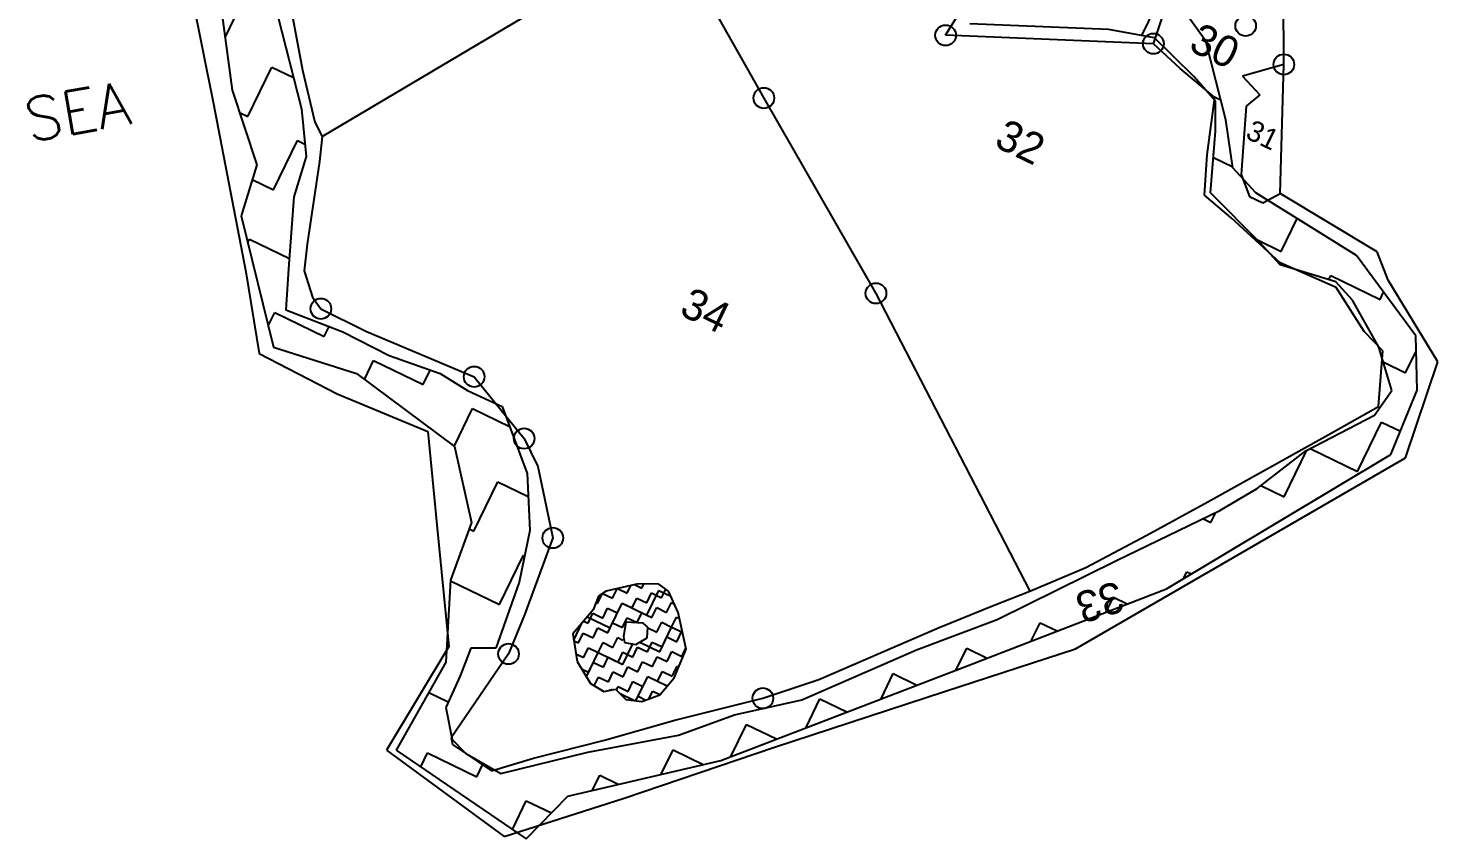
# Model space of a CAD drawing. Header units: metres. Extents: x 321025 to 323179, y 1840087 to 1841448.
# Drawn here: x 321025 to 321815, y 1840087 to 1840542 of the extents above; entities that cross this region are included whole.
import ezdxf

# ---------------------------------------------------------------- set-up
doc = ezdxf.new("R2010")
doc.units = ezdxf.units.M
for name, color, linetype in [('POLY_HATCH', 12, 'Continuous'), ('POLY_PARCEL', 6, 'Continuous'), ('TEXT_MAPOUT', 7, 'Continuous'), ('TEXT_PARCEL', 7, 'Continuous'), ('V_BOUND_LINE', 7, 'Continuous')]:
    doc.layers.add(name, color=color, linetype=linetype)
doc.styles.get("Standard").update_dxf_attribs({"font": 'simplex.shx'})
doc.styles.add('TEXT_MAP', font='')
doc.styles.get('TEXT_MAP').set_extended_font_data('Kruti Dev 050')

msp = doc.modelspace()

# ---------------------------------------------------------------- linework, layer by layer
for centre in [(321707.66, 1840543.21), (321539.37, 1840537.87), (321655.91, 1840533.17), (321729.1, 1840521.52), (321437.43, 1840502.67), (321500.31, 1840393.1), (321188.97, 1840384.46), (321274.93, 1840346.33), (321302.99, 1840311.63), (321319.06, 1840255.87), (321294.23, 1840190.78), (321436.89, 1840165.9)]:
    msp.add_circle(centre, 5.78)
at = {"layer": 'POLY_HATCH', "ltscale": 10}
for p, q in [((321127.62, 1840594.08), (321139.24, 1840507.17)), ((321685.38, 1840534.63), (321658, 1840572.82)), ((321164.88, 1840548.6), (321178.14, 1840496.65)), ((321630.74, 1840541.09), (321552.9, 1840544.24)), ((321656.45, 1840536.43), (321630.74, 1840541.09)), ((321678.66, 1840514.75), (321656.45, 1840536.43)), ((321696.52, 1840490.46), (321685.38, 1840534.63)), ((321690.79, 1840500.96), (321678.66, 1840514.75)), ((321139.24, 1840507.17), (321152.95, 1840465.13)), ((321690.78, 1840484.07), (321690.79, 1840500.96)), ((321178.14, 1840496.65), (321180.66, 1840469.81)), ((321700.54, 1840463.61), (321696.52, 1840490.46)), ((321687.91, 1840449.48), (321690.78, 1840484.07)), ((321180.66, 1840469.81), (321173.81, 1840447.24)), ((321152.95, 1840465.13), (321144.33, 1840436.54)), ((321713.38, 1840449.51), (321700.54, 1840463.61)), ((321173.81, 1840447.24), (321170.89, 1840406.76)), ((321715.9, 1840421.53), (321687.91, 1840449.48)), ((321769.76, 1840414.3), (321713.38, 1840449.51)), ((321144.33, 1840436.54), (321162.41, 1840362.88)), ((321727.03, 1840409.04), (321715.9, 1840421.53)), ((321803.03, 1840369.32), (321769.76, 1840414.3)), ((321170.89, 1840406.76), (321169.3, 1840383.82)), ((321758.2, 1840399.64), (321727.03, 1840409.04)), ((321767.65, 1840389.33), (321758.2, 1840399.64)), ((321782.35, 1840362.85), (321767.65, 1840389.33)), ((321169.3, 1840383.82), (321201.27, 1840371.58)), ((321201.27, 1840371.58), (321227.23, 1840358.17)), ((321803.93, 1840338.73), (321803.03, 1840369.32)), ((321162.41, 1840362.88), (321209.03, 1840348.13)), ((321227.23, 1840358.17), (321255.88, 1840348.09)), ((321789.67, 1840338.59), (321782.35, 1840362.85)), ((321209.03, 1840348.13), (321263.89, 1840307.09)), ((321255.88, 1840348.09), (321271.14, 1840338.5)), ((321271.14, 1840338.5), (321290.56, 1840329.63)), ((321779.96, 1840324.76), (321789.67, 1840338.59)), ((321789.07, 1840302.69), (321803.93, 1840338.73)), ((321290.56, 1840329.63), (321304.74, 1840291.95)), ((321741.36, 1840304.79), (321779.96, 1840324.76)), ((321263.89, 1840307.09), (321273.39, 1840264.47)), ((321663.33, 1840227.36), (321789.07, 1840302.69)), ((321714.13, 1840283.69), (321741.36, 1840304.79)), ((321304.74, 1840291.95), (321306.1, 1840260.05)), ((321693.1, 1840271.27), (321714.13, 1840283.69)), ((321635.29, 1840243.17), (321693.1, 1840271.27)), ((321273.39, 1840264.47), (321261.64, 1840232.15)), ((321306.1, 1840260.05), (321300.2, 1840231.02)), ((321568.38, 1840210.01), (321635.29, 1840243.17)), ((321261.64, 1840232.15), (321259.04, 1840186.23)), ((321300.2, 1840231.02), (321287.15, 1840194.02)), ((321551.97, 1840184.38), (321663.33, 1840227.36)), ((321523.05, 1840193.02), (321568.38, 1840210.01)), ((321273, 1840194.07), (321267.04, 1840178.42)), ((321287.15, 1840194.02), (321273, 1840194.07)), ((321458.76, 1840165.07), (321523.05, 1840193.02)), ((321259.04, 1840186.23), (321231.14, 1840136.84)), ((321413.29, 1840131.06), (321551.97, 1840184.38)), ((321267.04, 1840178.42), (321258.96, 1840160.65)), ((321258.96, 1840160.65), (321262.58, 1840142.82)), ((321420.87, 1840156.52), (321458.76, 1840165.07)), ((321389.51, 1840145.29), (321420.87, 1840156.52)), ((321338.72, 1840135.59), (321389.51, 1840145.29)), ((321231.14, 1840136.84), (321304.06, 1840087.05)), ((321262.58, 1840142.82), (321270.03, 1840135.12)), ((321270.03, 1840135.12), (321289.81, 1840123.61)), ((321289.81, 1840123.61), (321338.72, 1840135.59)), ((321327.51, 1840111.06), (321413.29, 1840131.06)), ((321304.06, 1840087.05), (321327.51, 1840111.06))]:
    msp.add_line(p, q, dxfattribs=at)
at = {"layer": 'POLY_HATCH', "linetype": 'Continuous', "ltscale": 10}
for p, q in [((321135.3, 1840536.69), (321147.21, 1840561.24)), ((321649.43, 1840537.7), (321657.13, 1840553.57)), ((321148.04, 1840492.36), (321161.48, 1840520.08)), ((321161.48, 1840520.08), (321173.67, 1840514.17)), ((321687.67, 1840504.51), (321693.72, 1840501.58)), ((321143.33, 1840494.64), (321148.04, 1840492.36)), ((321162.31, 1840451.19), (321175.76, 1840478.91)), ((321175.76, 1840478.91), (321180, 1840476.85)), ((321689.56, 1840469.35), (321700.48, 1840464.05)), ((321150.48, 1840456.93), (321162.31, 1840451.19)), ((321727.66, 1840416.62), (321736.59, 1840435.02)), ((321147.98, 1840421.66), (321148.86, 1840423.47)), ((321148.86, 1840423.47), (321171.31, 1840412.59)), ((321714.34, 1840423.09), (321727.66, 1840416.62)), ((321754.24, 1840400.84), (321755.38, 1840403.18)), ((321755.38, 1840403.18), (321783.1, 1840389.73)), ((321783.1, 1840389.73), (321785.01, 1840393.67)), ((321159.49, 1840374.79), (321163.13, 1840382.31)), ((321163.13, 1840382.31), (321190.85, 1840368.86)), ((321190.85, 1840368.86), (321193.6, 1840374.52)), ((321797.37, 1840348.56), (321803.28, 1840360.74)), ((321213.44, 1840344.83), (321218.57, 1840355.41)), ((321218.57, 1840355.41), (321246.29, 1840341.97)), ((321246.29, 1840341.97), (321250.23, 1840350.08)), ((321784.82, 1840354.65), (321797.37, 1840348.56)), ((321263.69, 1840307.24), (321274.01, 1840328.52)), ((321274.01, 1840328.52), (321294.77, 1840318.45)), ((321770.48, 1840293.13), (321783.92, 1840320.84)), ((321783.92, 1840320.84), (321794.45, 1840315.74)), ((321729.31, 1840278.85), (321742.07, 1840305.15)), ((321743.82, 1840306.06), (321770.48, 1840293.13)), ((321274.83, 1840259.63), (321288.28, 1840287.35)), ((321288.28, 1840287.35), (321305.28, 1840279.1)), ((321716.14, 1840285.25), (321729.31, 1840278.85)), ((321683.74, 1840266.72), (321688.14, 1840264.58)), ((321688.14, 1840264.58), (321690.86, 1840270.18)), ((321272.11, 1840260.96), (321274.83, 1840259.63)), ((321289.11, 1840218.47), (321302.55, 1840246.19)), ((321302.55, 1840246.19), (321303.21, 1840245.87)), ((321261.62, 1840231.8), (321289.11, 1840218.47)), ((321672.86, 1840233.07), (321674.7, 1840236.86)), ((321674.7, 1840236.86), (321677.18, 1840235.66)), ((321629.51, 1840214.31), (321633.53, 1840222.59)), ((321633.53, 1840222.59), (321641.26, 1840218.84)), ((321587.38, 1840198.05), (321592.37, 1840208.32)), ((321592.37, 1840208.32), (321601.95, 1840203.67)), ((321545.26, 1840181.8), (321551.2, 1840194.05)), ((321551.2, 1840194.05), (321562.64, 1840188.5)), ((321503.16, 1840165.62), (321510.03, 1840179.78)), ((321510.03, 1840179.78), (321523.28, 1840173.35)), ((321249.44, 1840169.23), (321260.43, 1840163.89)), ((321461.07, 1840149.43), (321468.87, 1840165.5)), ((321468.87, 1840165.5), (321483.9, 1840158.21)), ((321418.97, 1840133.24), (321427.7, 1840151.23)), ((321427.7, 1840151.23), (321444.53, 1840143.07)), ((321379.89, 1840123.27), (321386.53, 1840136.96)), ((321386.53, 1840136.96), (321403.44, 1840128.76)), ((321244.94, 1840127.42), (321248.76, 1840135.31)), ((321248.76, 1840135.31), (321276.48, 1840121.86)), ((321276.48, 1840121.86), (321280.08, 1840129.27)), ((321341.29, 1840114.27), (321345.37, 1840122.69)), ((321345.37, 1840122.69), (321355.76, 1840117.65)), ((321296.38, 1840092.29), (321304.2, 1840108.42)), ((321304.2, 1840108.42), (321318.26, 1840101.59))]:
    msp.add_line(p, q, dxfattribs=at)
at = {"layer": 'POLY_HATCH'}
for p, q in [((321344.74, 1840223.21), (321341.69, 1840215.54)), ((321348.97, 1840225.97), (321344.74, 1840223.21)), ((321366.98, 1840230.14), (321348.97, 1840225.97)), ((321378.46, 1840229.96), (321366.98, 1840230.14)), ((321383.98, 1840226.03), (321378.46, 1840229.96)), ((321389.28, 1840214.12), (321383.98, 1840226.03)), ((321341.69, 1840215.54), (321330.26, 1840202.12)), ((321360.08, 1840208.55), (321358.7, 1840200.55)), ((321369.69, 1840208.12), (321360.08, 1840208.55)), ((321372.44, 1840205.83), (321369.69, 1840208.12)), ((321393.83, 1840193.52), (321389.28, 1840214.12)), ((321330.26, 1840202.12), (321332.66, 1840186.61)), ((321358.7, 1840200.55), (321359.32, 1840197.26)), ((321365.58, 1840196.06), (321371.93, 1840199.81)), ((321371.93, 1840199.81), (321372.44, 1840205.83)), ((321359.32, 1840197.26), (321365.58, 1840196.06)), ((321387.09, 1840177.44), (321393.83, 1840193.52)), ((321332.66, 1840186.61), (321340.22, 1840174.18)), ((321379.03, 1840167.77), (321387.09, 1840177.44)), ((321340.22, 1840174.18), (321347.6, 1840169.73)), ((321347.6, 1840169.73), (321354.29, 1840171.01)), ((321354.29, 1840171.01), (321360.06, 1840165.23)), ((321360.06, 1840165.23), (321369.03, 1840164.05)), ((321369.03, 1840164.05), (321379.03, 1840167.77))]:
    msp.add_line(p, q, dxfattribs=at)
at = {"layer": 'POLY_HATCH', "linetype": 'Continuous'}
for p, q in [((321344.21, 1840219.13), (321346.87, 1840224.6)), ((321346.94, 1840224.65), (321352.45, 1840221.98)), ((321352.45, 1840221.98), (321355.07, 1840227.38)), ((321355.31, 1840227.44), (321360.68, 1840224.84)), ((321360.68, 1840224.84), (321362.78, 1840229.17)), ((321364.88, 1840229.65), (321368.91, 1840227.69)), ((321368.91, 1840227.69), (321370.08, 1840230.09)), ((321371.77, 1840219.46), (321374.46, 1840225)), ((321371.85, 1840212.57), (321378.57, 1840226.43)), ((321374.46, 1840225), (321380, 1840222.31)), ((321378.57, 1840226.43), (321385.24, 1840223.2)), ((321380, 1840222.31), (321382.36, 1840227.18)), ((321343.29, 1840219.57), (321344.21, 1840219.13)), ((321347.07, 1840210.89), (321349.76, 1840216.44)), ((321349.76, 1840216.44), (321355.3, 1840213.75)), ((321351.27, 1840205.43), (321357.99, 1840219.29)), ((321355.3, 1840213.75), (321357.99, 1840219.29)), ((321357.99, 1840219.29), (321363.53, 1840216.6)), ((321357.99, 1840219.29), (321371.85, 1840212.57)), ((321363.53, 1840216.6), (321366.22, 1840222.15)), ((321366.22, 1840222.15), (321371.77, 1840219.46)), ((321374.62, 1840211.22), (321377.31, 1840216.77)), ((321377.31, 1840216.77), (321382.86, 1840214.08)), ((321382.86, 1840214.08), (321385.54, 1840219.62)), ((321385.54, 1840219.62), (321387.18, 1840218.83)), ((321330.81, 1840198.56), (321335.55, 1840208.33)), ((321336.34, 1840209.25), (321338.83, 1840208.04)), ((321338.4, 1840211.68), (321351.27, 1840205.43)), ((321338.83, 1840208.04), (321341.52, 1840213.58)), ((321341.52, 1840213.58), (321347.07, 1840210.89)), ((321349.92, 1840202.66), (321352.61, 1840208.21)), ((321352.61, 1840208.21), (321358.16, 1840205.52)), ((321358.16, 1840205.52), (321360.85, 1840211.06)), ((321360.85, 1840211.06), (321366.39, 1840208.37)), ((321366.39, 1840208.37), (321369.08, 1840213.91)), ((321369.08, 1840213.91), (321374.62, 1840211.22)), ((321377.48, 1840202.99), (321380.17, 1840208.54)), ((321380.17, 1840208.54), (321385.71, 1840205.85)), ((321385.71, 1840205.85), (321388.4, 1840211.39)), ((321388.4, 1840211.39), (321390.06, 1840210.58)), ((321333.46, 1840196.95), (321336.15, 1840202.5)), ((321336.15, 1840202.5), (321341.69, 1840199.81)), ((321341.69, 1840199.81), (321344.38, 1840205.35)), ((321344.38, 1840205.35), (321349.92, 1840202.66)), ((321352.78, 1840194.43), (321355.47, 1840199.97)), ((321355.47, 1840199.97), (321358.36, 1840198.57)), ((321372.4, 1840205.45), (321377.48, 1840202.99)), ((321378.99, 1840191.99), (321385.71, 1840205.85)), ((321380.33, 1840194.76), (321383.02, 1840200.3)), ((321383.02, 1840200.3), (321388.56, 1840197.61)), ((321385.71, 1840205.85), (321391.76, 1840202.91)), ((321388.56, 1840197.61), (321391.25, 1840203.16)), ((321391.25, 1840203.16), (321391.76, 1840202.91)), ((321330.87, 1840198.21), (321333.46, 1840196.95)), ((321336.31, 1840188.72), (321339, 1840194.26)), ((321337.93, 1840177.94), (321344.54, 1840191.57)), ((321339, 1840194.26), (321344.54, 1840191.57)), ((321344.54, 1840191.57), (321347.23, 1840197.12)), ((321344.54, 1840191.57), (321358.4, 1840184.85)), ((321347.23, 1840197.12), (321352.78, 1840194.43)), ((321355.63, 1840186.2), (321358.32, 1840191.74)), ((321358.32, 1840191.74), (321363.86, 1840189.05)), ((321358.4, 1840184.85), (321363.99, 1840196.36)), ((321363.86, 1840189.05), (321366.55, 1840194.59)), ((321366.55, 1840194.59), (321372.1, 1840191.9)), ((321367.84, 1840197.39), (321378.99, 1840191.99)), ((321372.1, 1840191.9), (321374.79, 1840197.45)), ((321374.79, 1840197.45), (321380.33, 1840194.76)), ((321383.19, 1840186.52), (321385.87, 1840192.07)), ((321385.87, 1840192.07), (321391.42, 1840189.38)), ((321391.42, 1840189.38), (321393.71, 1840194.09)), ((321332.01, 1840190.8), (321336.31, 1840188.72)), ((321339.16, 1840180.49), (321341.85, 1840186.03)), ((321341.85, 1840186.03), (321347.4, 1840183.34)), ((321347.4, 1840183.34), (321350.09, 1840188.88)), ((321350.09, 1840188.88), (321355.63, 1840186.2)), ((321366.72, 1840180.82), (321369.41, 1840186.36)), ((321369.41, 1840186.36), (321374.95, 1840183.67)), ((321374.95, 1840183.67), (321377.64, 1840189.21)), ((321377.64, 1840189.21), (321383.19, 1840186.52)), ((321386.04, 1840178.29), (321388.73, 1840183.84)), ((321388.73, 1840183.84), (321389.6, 1840183.42)), ((321335.22, 1840182.4), (321339.16, 1840180.49)), ((321342.33, 1840172.9), (321344.71, 1840177.8)), ((321344.71, 1840177.8), (321350.25, 1840175.11)), ((321350.25, 1840175.11), (321352.94, 1840180.65)), ((321352.94, 1840180.65), (321358.49, 1840177.96)), ((321358.49, 1840177.96), (321361.18, 1840183.51)), ((321361.18, 1840183.51), (321366.72, 1840180.82)), ((321365.65, 1840164.49), (321372.26, 1840178.13)), ((321369.57, 1840172.58), (321372.26, 1840178.13)), ((321372.26, 1840178.13), (321377.81, 1840175.44)), ((321372.26, 1840178.13), (321383.23, 1840172.81)), ((321377.81, 1840175.44), (321380.5, 1840180.98)), ((321380.5, 1840180.98), (321386.04, 1840178.29)), ((321351.42, 1840170.46), (321351.68, 1840170.99)), ((321351.68, 1840170.99), (321352.39, 1840170.65)), ((321354.84, 1840170.46), (321355.8, 1840172.42)), ((321355.8, 1840172.42), (321361.34, 1840169.73)), ((321356.78, 1840168.52), (321364.86, 1840164.6)), ((321361.34, 1840169.73), (321364.03, 1840175.27)), ((321364.03, 1840175.27), (321369.57, 1840172.58)), ((321373, 1840165.53), (321375.12, 1840169.89)), ((321375.12, 1840169.89), (321379.16, 1840167.93)), ((321365.65, 1840164.49), (321366.88, 1840167.04)), ((321366.88, 1840167.04), (321371.3, 1840164.9))]:
    msp.add_line(p, q, dxfattribs=at)
at = {"layer": 'POLY_PARCEL'}
for p, q in [((321386.24, 1840593.49), (321437.43, 1840502.67)), ((321539.37, 1840537.87), (321559.01, 1840569.74)), ((321171.62, 1840556.24), (321178.67, 1840518.26)), ((321655.91, 1840533.17), (321663.94, 1840557.23)), ((321189.75, 1840481.09), (321312.7, 1840553.98)), ((321655.91, 1840533.17), (321539.37, 1840537.87)), ((321671.02, 1840519.31), (321655.91, 1840533.17)), ((321178.67, 1840518.26), (321185.56, 1840489.12)), ((321690.45, 1840502.95), (321671.02, 1840519.31)), ((321729.1, 1840521.52), (321705.87, 1840514.9)), ((321705.87, 1840514.9), (321715.58, 1840504.55)), ((321437.43, 1840502.67), (321500.33, 1840393.1)), ((321686.09, 1840470.9), (321690.45, 1840502.95)), ((321715.58, 1840504.55), (321707.9, 1840498.1)), ((321707.9, 1840498.1), (321705.15, 1840459.81)), ((321185.56, 1840489.12), (321189.75, 1840481.09)), ((321189.75, 1840481.09), (321188.21, 1840467.08)), ((321684.63, 1840448.17), (321686.09, 1840470.9)), ((321188.21, 1840467.08), (321181.34, 1840420.7)), ((321705.15, 1840459.81), (321709.75, 1840447.4)), ((321699.45, 1840435.38), (321684.63, 1840448.17)), ((321709.75, 1840447.4), (321717.37, 1840443.92)), ((321717.37, 1840443.92), (321727.03, 1840449.14)), ((321727.01, 1840410.23), (321699.45, 1840435.38)), ((321181.34, 1840420.7), (321179.6, 1840405.71)), ((321179.6, 1840405.71), (321184.2, 1840391.02)), ((321758.42, 1840396.34), (321727.01, 1840410.23)), ((321184.2, 1840391.02), (321188.97, 1840384.46)), ((321500.33, 1840393.1), (321586.69, 1840226.01)), ((321774.09, 1840371.69), (321758.42, 1840396.34)), ((321188.97, 1840384.46), (321214.15, 1840371.91)), ((321214.15, 1840371.91), (321274.93, 1840346.33)), ((321784.61, 1840360.86), (321774.09, 1840371.69)), ((321782.25, 1840329.6), (321784.61, 1840360.86)), ((321274.93, 1840346.33), (321302.99, 1840311.63)), ((321753.89, 1840313.65), (321782.25, 1840329.6)), ((321302.99, 1840311.63), (321310.58, 1840295.89)), ((321686.45, 1840276.04), (321753.89, 1840313.65)), ((321310.58, 1840295.89), (321319.06, 1840255.87)), ((321652.21, 1840257.42), (321686.45, 1840276.04)), ((321319.06, 1840255.87), (321303.15, 1840212.79)), ((321618.07, 1840239.28), (321652.21, 1840257.42)), ((321586.69, 1840226.01), (321618.07, 1840239.28)), ((321565.67, 1840217.68), (321586.69, 1840226.01)), ((321535.8, 1840205.56), (321565.67, 1840217.68)), ((321303.15, 1840212.79), (321294.23, 1840190.78)), ((321502.91, 1840191.4), (321535.8, 1840205.56)), ((321294.23, 1840190.78), (321261.99, 1840143.77)), ((321468.19, 1840176.51), (321502.91, 1840191.4)), ((321436.89, 1840165.9), (321468.19, 1840176.51)), ((321387.5, 1840153.55), (321436.89, 1840165.9)), ((321347.97, 1840142.35), (321387.5, 1840153.55)), ((321261.99, 1840143.77), (321262.82, 1840139.93)), ((321262.82, 1840139.93), (321284.61, 1840125.11)), ((321308.31, 1840132.28), (321347.97, 1840142.35)), ((321284.61, 1840125.11), (321308.31, 1840132.28))]:
    msp.add_line(p, q, dxfattribs=at)
at = {"layer": 'V_BOUND_LINE'}
for p, q in [((321109.35, 1840595.13), (321128.6, 1840500.29)), ((321729.1, 1840521.52), (321728.77, 1840570.34)), ((321727.03, 1840449.14), (321729.1, 1840521.52)), ((321128.6, 1840500.29), (321146.84, 1840405.1)), ((321781.37, 1840416.3), (321727.03, 1840449.14)), ((321787.54, 1840400.55), (321781.37, 1840416.3)), ((321146.84, 1840405.1), (321154.37, 1840359.42)), ((321815.45, 1840354.61), (321787.54, 1840400.55)), ((321154.37, 1840359.42), (321198.16, 1840336.72)), ((321797.33, 1840300.89), (321815.45, 1840354.61)), ((321198.16, 1840336.72), (321248.99, 1840315.61)), ((321248.99, 1840315.61), (321254.08, 1840263.17)), ((321697.81, 1840243.18), (321797.33, 1840300.89)), ((321254.08, 1840263.17), (321260.72, 1840194.94)), ((321612.32, 1840193.71), (321697.81, 1840243.18)), ((321260.72, 1840194.94), (321225.83, 1840136.81)), ((321538.81, 1840169.79), (321612.32, 1840193.71)), ((321443.34, 1840138.54), (321538.81, 1840169.79)), ((321225.83, 1840136.81), (321291.8, 1840088.29)), ((321359.11, 1840109.78), (321443.34, 1840138.54)), ((321291.8, 1840088.29), (321359.11, 1840109.78))]:
    msp.add_line(p, q, dxfattribs=at)

# ---------------------------------------------------------------- texts
at = {"layer": 'TEXT_MAPOUT', "ltscale": 10}
msp.add_text('SEA', height=24.259, rotation=10.05444, dxfattribs=at).set_placement((321025.36, 1840478.03))
at = {"layer": 'TEXT_PARCEL', "style": 'TEXT_MAP'}
for s, height, rotation, p in [('30', 17.466, 334.12081, (321674.99, 1840529.81)), ('32', 17.466, 334.12081, (321565.9, 1840475.91)), ('31', 11.644, 334.12081, (321706.91, 1840480.5)), ('34', 17.466, 334.12081, (321389.31, 1840381.44)), ('33', 17.466, 196.93259, (321635.84, 1840231.97))]:
    msp.add_text(s, height=height, rotation=rotation, dxfattribs=at).set_placement(p)

doc.saveas('drawing.dxf')
